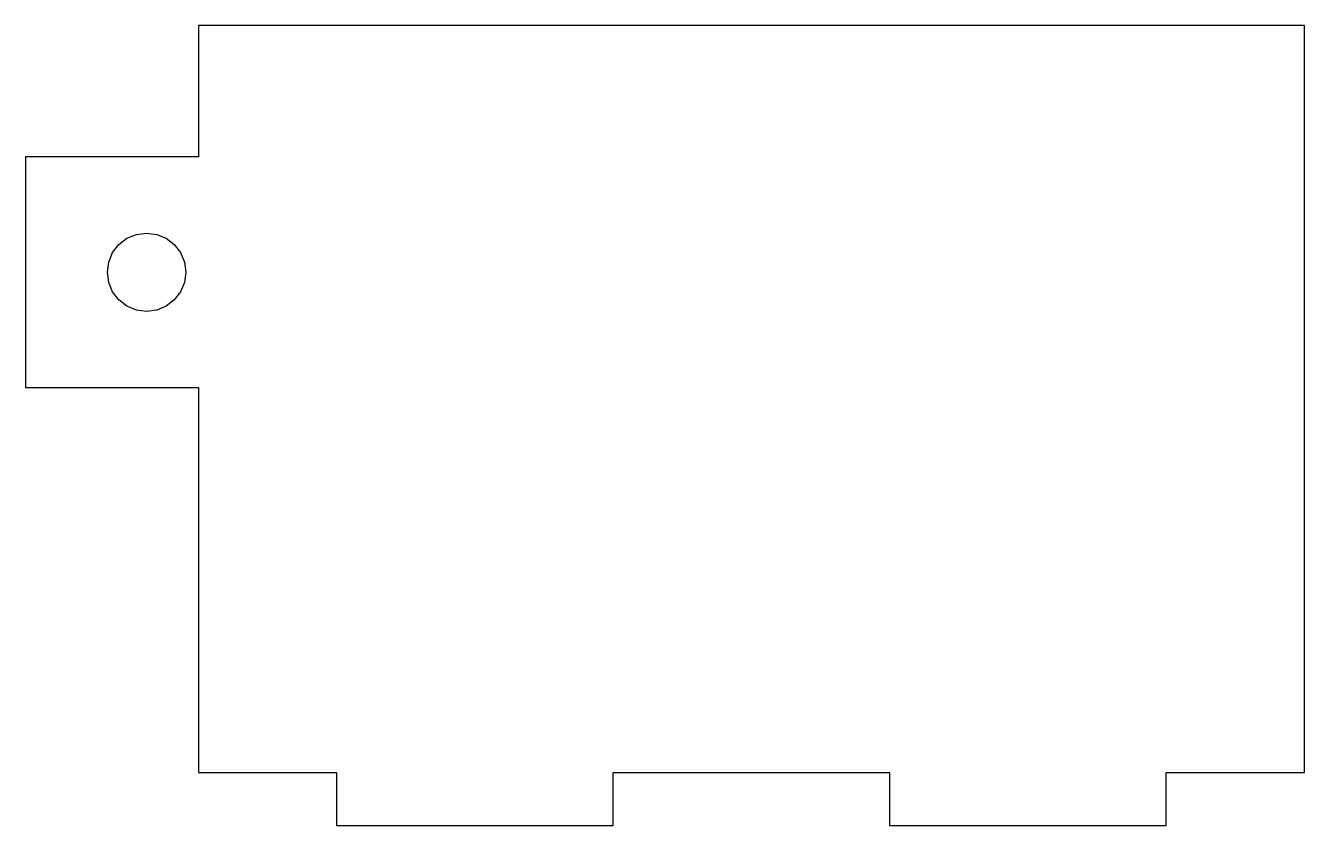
# Model space of a CAD drawing. Header units: metres. Extents: x -31.5 to 24, y -24 to 10.7.
import ezdxf

# ---------------------------------------------------------------- set-up
doc = ezdxf.new("R2010")
doc.units = ezdxf.units.M

msp = doc.modelspace()

# ---------------------------------------------------------------- linework, layer by layer
for p, q in [((24, 10.7), (-24, 10.7)), ((-24, 10.7), (-24, 5)), ((24, -21.7), (24, 10.7)), ((-24, 5), (-31.5, 5)), ((-31.5, 5), (-31.5, -5)), ((-26.69, 1.64206), (-26.25, 1.7)), ((-26.25, 1.7), (-25.81, 1.64206)), ((-27.7222, 0.849991), (-27.4521, 1.20207)), ((-27.4521, 1.20207), (-27.1, 1.47223)), ((-27.1, 1.47223), (-26.69, 1.64206)), ((-25.81, 1.64206), (-25.4, 1.47223)), ((-25.4, 1.47223), (-25.0479, 1.20207)), ((-25.0479, 1.20207), (-24.7778, 0.849991)), ((-27.8921, 0.439987), (-27.7222, 0.849991)), ((-24.7778, 0.849991), (-24.6079, 0.439987)), ((-27.95, 0), (-27.8921, 0.439987)), ((-27.8921, -0.439987), (-27.95, 0)), ((-24.6079, 0.439987), (-24.55, 0)), ((-24.55, 0), (-24.6079, -0.439987)), ((-27.7222, -0.849991), (-27.8921, -0.439987)), ((-24.6079, -0.439987), (-24.7778, -0.849991)), ((-27.4521, -1.20207), (-27.7222, -0.849991)), ((-24.7778, -0.849991), (-25.0479, -1.20207)), ((-27.1, -1.47223), (-27.4521, -1.20207)), ((-26.69, -1.64206), (-27.1, -1.47223)), ((-26.25, -1.7), (-26.69, -1.64206)), ((-25.81, -1.64206), (-26.25, -1.7)), ((-25.4, -1.47223), (-25.81, -1.64206)), ((-25.0479, -1.20207), (-25.4, -1.47223)), ((-31.5, -5), (-24, -5)), ((-24, -5), (-24, -21.7)), ((-24, -21.7), (-18, -21.7)), ((-18, -21.7), (-18, -24)), ((-6, -21.7), (6, -21.7)), ((-6, -24), (-6, -21.7)), ((6, -21.7), (6, -24)), ((18, -24), (18, -21.7)), ((18, -21.7), (24, -21.7)), ((-18, -24), (-6, -24)), ((6, -24), (18, -24))]:
    msp.add_line(p, q)

doc.saveas('drawing.dxf')
